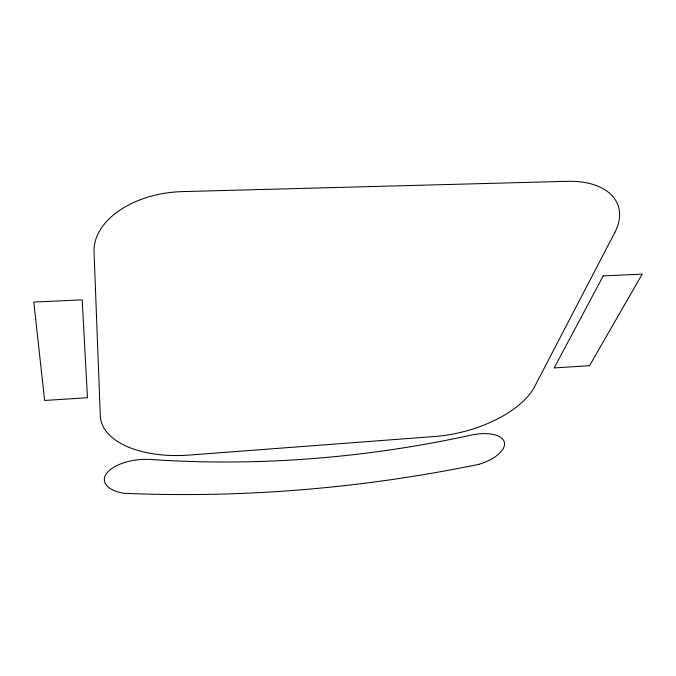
<?xml version="1.0" encoding="UTF-8"?>
<svg xmlns="http://www.w3.org/2000/svg" width="676" height="676" viewBox="0 0 676 676"><rect width="100%" height="100%" fill="white"/><g stroke="black" fill="none" stroke-linecap="round" stroke-linejoin="round"><path stroke-width="1.01" d="M614.814 232.485L534.665 386.545A87.221 43.695 -14.7 0 1 434.744 436.502L189.187 455.075A92.004 48.089 -7.1 0 1 100.293 415.757L94.048 251.911A84.12 53.666 -5.7 0 1 182.14 191.621L567.037 181.32A79.498 46.027 -20.1 0 1 614.814 232.485M603.203 275.918L554.185 367.947L589.531 365.691L642.2 274.126L603.203 275.918M478.862 464.327C362.42 488.325 243.132 498.322 124.325 493.311A35.836 17.01 -6.1 0 1 107.121 472.744A35.836 17.01 -6.1 0 1 152.016 459.587A1596.501 1296.61 -71.5 0 0 469.693 435.454A33.276 15.168 -14.4 0 1 504.228 441.825A33.276 15.168 -14.4 0 1 478.862 464.327M87.466 397.725L44.624 400.462L33.8 302.079L82.185 299.857L87.466 397.725"/></g></svg>
